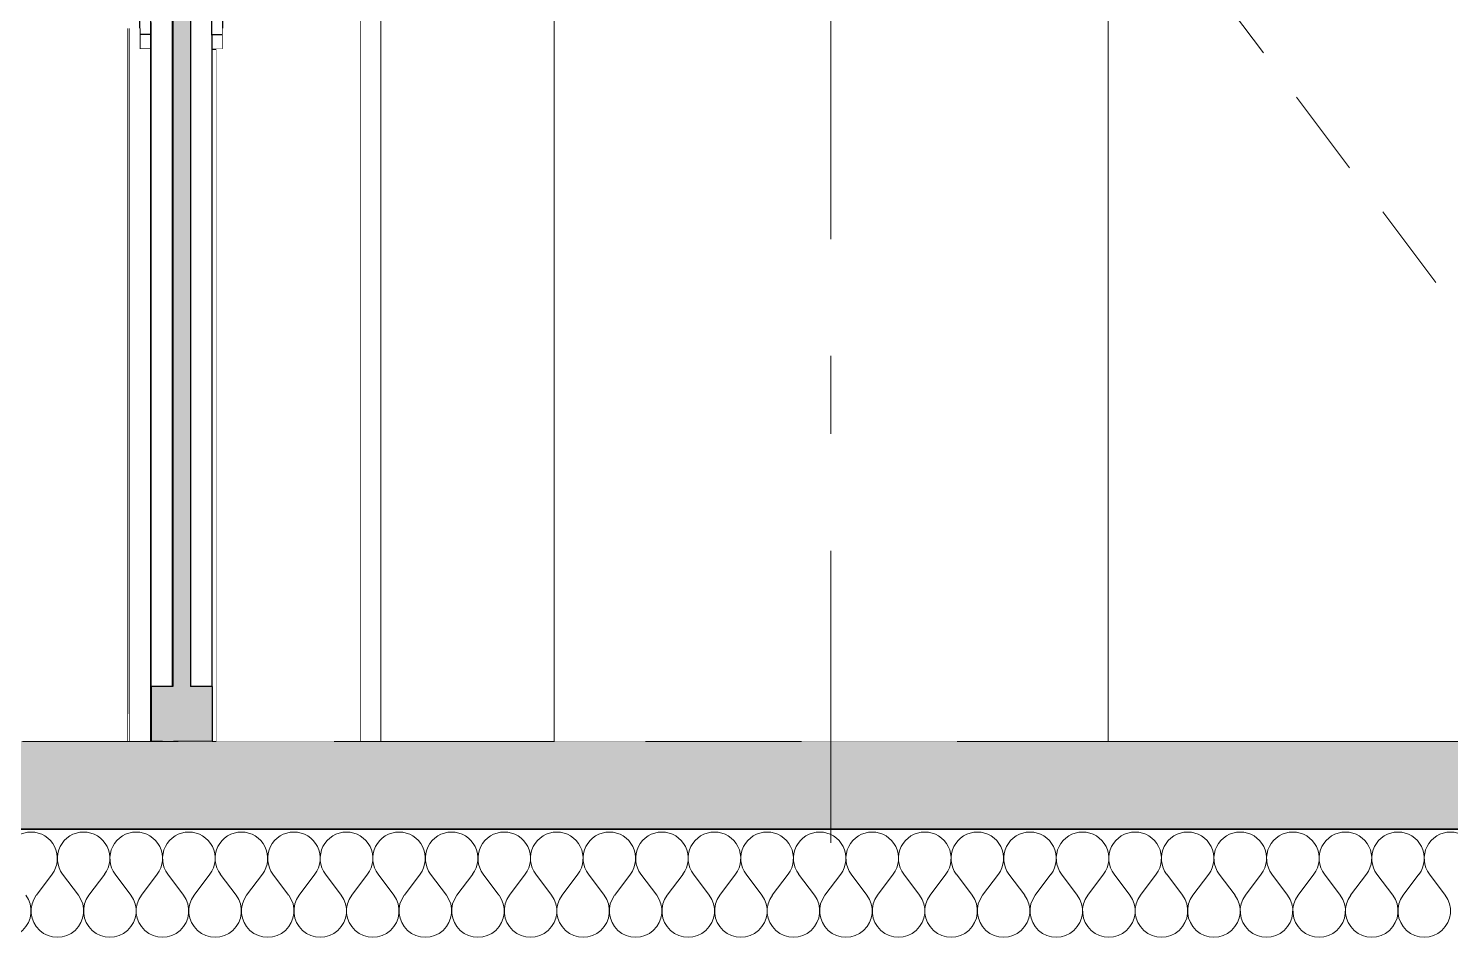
# Model space of a CAD drawing. Header units: millimetres. Extents: x -48147 to 1417267, y -496296 to 18123.
# Drawn here: x 1367263 to 1368551, y -491451 to -490627 of the extents above; entities that cross this region are included whole.
import ezdxf
from ezdxf.enums import TextEntityAlignment as Align

# ---------------------------------------------------------------- set-up
doc = ezdxf.new("R2010")
doc.units = ezdxf.units.MM
doc.header["$MEASUREMENT"] = 0
for name, pattern in [('Dashed', [2822.222233, 1411.111116, -1411.111116]), ('Double Dashed', [546.805537, 264.583325, -105.833328, 70.555556, -105.833328]), ('Wipeout_Contour', [1000, 0, -1000])]:
    doc.linetypes.add(name, pattern=pattern)
for name, color, linetype, lineweight, true_color in [('0_Pen_No__105', 7, 'Continuous', 15, 0xa6a6a6), ('New_A-15-MG_Structural_Grid_Phase_2_Pen_No__222', 7, 'Continuous', 13, 0x65af33), ('New_A-20-M_Floor_Slab_Pen_No__107', 7, 'Continuous', 15, 0xa6a6a6), ('New_A-20-M_Floor_Slab_Pen_No__109', 7, 'Continuous', 15, 0xa6a6a6), ('New_A-20-M_Floor_Slab_Pen_No__162', 7, 'Continuous', 0, 0xe47200), ('New_A-25-M_Curtain_Wall_Pen_No__103', 7, 'Continuous', 15, 0xa6a6a6), ('New_A-25-M_Curtain_Wall_Pen_No__23', 7, 'Continuous', 30, 0x2a2a2a)]:
    doc.layers.add(name, color=color, linetype=linetype, lineweight=lineweight, true_color=true_color)
for name, color, linetype in [('A-25-M_Wall_Int', 7, 'Continuous'), ('New_A-15-MG_Structural_Grid_Phase_2', 7, 'Continuous'), ('New_A-20-M_Floor_Slab', 7, 'Continuous'), ('New_A-25-M_Curtain_Wall', 7, 'Continuous'), ('New_A-25-M_Wall_Int', 7, 'Continuous'), ('New_ArchiCAD Doors', 7, 'Continuous')]:
    doc.layers.add(name, color=color, linetype=linetype)
for name, color, linetype, lineweight in [('A-25-M_Wall_Int_Pen_No__87', 8, 'Continuous', 20), ('New_A-20-M_Floor_Slab_Pen_No__1', 7, 'Continuous', 13), ('New_A-25-M_Curtain_Wall_Pen_No__3', 7, 'Continuous', 18), ('New_A-25-M_Curtain_Wall_Pen_No__87', 8, 'Continuous', 20), ('New_ArchiCAD Doors_Pen_No__3', 7, 'Continuous', 18)]:
    doc.layers.add(name, color=color, linetype=linetype, lineweight=lineweight)
doc.styles.add('GENERATED_STYLE_2', font='')
doc.styles.get('GENERATED_STYLE_2').set_extended_font_data('Swis721 BT')

# ---------------------------------------------------------------- blocks, each defined once
blk = doc.blocks.new('Section Elem_114_2', base_point=(1376122.5, -491272.8))
at = {"layer": 'New_ArchiCAD Doors_Pen_No__3', "linetype": 'Continuous'}
for p, q in [((1368381.9, -490649.2), (1368333.9, -490585.3)), ((1368460, -490753.2), (1368412, -490689.2)), ((1368538.1, -490857.1), (1368490.1, -490793.1))]:
    blk.add_line(p, q, dxfattribs=at)
blk = doc.blocks.new('Section Elem_115_2', base_point=(1376122.5, -491272.8))
at = {"color": 254, "linetype": 'Wipeout_Contour', "lineweight": 0, "ltscale": 5810853.25077251}
blk.add_wipeout([(1367582.6, -491272.8), (1367739.4, -491272.8), (1367739.4, -488272.8), (1367582.6, -488272.8)], dxfattribs=at).dxf.layer = 'New_A-25-M_Wall_Int'
at = {"color": 254, "linetype": 'Wipeout_Contour', "lineweight": 0, "ltscale": 8723513.33571393}
blk.add_wipeout([(1369525.5, -488272.8), (1368241.3, -488272.8), (1368241.3, -488814.8), (1369401.5, -488814.8), (1369401.5, -491272.8), (1369525.5, -491272.8)], dxfattribs=at).dxf.layer = 'New_A-25-M_Wall_Int'
blk = doc.blocks.new('Section Elem_179_2', base_point=(1376122.5, -491272.8))
at = {"layer": 'New_A-25-M_Curtain_Wall_Pen_No__103', "linetype": 'Continuous'}
blk.add_hatch(color=256, dxfattribs=at).paths.add_polyline_path([(1367394.6, -491287.8), (1367394.6, -491272.8), (1367384.6, -491272.8), (1367384.6, -491287.8)])
at = {"layer": 'New_A-25-M_Curtain_Wall_Pen_No__23', "linetype": 'Continuous'}
for p, q in [((1367384.6, -491272.8), (1367384.6, -491287.8)), ((1367394.6, -491272.8), (1367394.6, -491287.8)), ((1367394.6, -491287.8), (1367384.6, -491287.8))]:
    blk.add_line(p, q, dxfattribs=at)
at = {"color": 254, "linetype": 'Wipeout_Contour', "lineweight": 0, "ltscale": 11620305.01897096}
blk.add_wipeout([(1367393.8, -488392.8), (1367374.3, -488392.8), (1367374.3, -489913.2), (1367374.3, -489939.9), (1367374.3, -490605.7), (1367374.3, -490632.4), (1367374.3, -491222.8), (1367393.8, -491222.8)], dxfattribs=at).dxf.layer = 'New_A-25-M_Curtain_Wall'
at = {"color": 254, "linetype": 'Wipeout_Contour', "lineweight": 0, "ltscale": 8717558.003414046}
blk.add_wipeout([(1367429.3, -490645.8), (1367429.3, -491222.8), (1367429.6, -491222.8), (1367429.6, -491272.8), (1367433.6, -491272.8), (1367433.6, -490645.8)], dxfattribs=at).dxf.layer = 'New_A-25-M_Curtain_Wall'
at = {"layer": 'New_A-25-M_Curtain_Wall_Pen_No__23', "linetype": 'Continuous'}
blk.add_line((1367429.6, -491272.8), (1367394.6, -491272.8), dxfattribs=at)
at = {"color": 254, "linetype": 'Wipeout_Contour', "lineweight": 0, "ltscale": 5809894.55582292}
blk.add_wipeout([(1367393.8, -491222.8), (1367394.1, -491222.8), (1367394.1, -488392.8), (1367393.8, -488392.8)], dxfattribs=at).dxf.layer = 'New_A-25-M_Curtain_Wall'
at = {"color": 254, "linetype": 'Wipeout_Contour', "lineweight": 0, "ltscale": 5809991.522681437}
blk.add_wipeout([(1367429.3, -488392.8), (1367410.1, -488392.8), (1367410.1, -491222.8), (1367429.3, -491222.8)], dxfattribs=at).dxf.layer = 'New_A-25-M_Curtain_Wall'
at = {"color": 254, "linetype": 'Wipeout_Contour', "lineweight": 0, "ltscale": 7264088.914672209}
blk.add_wipeout([(1367374.2, -491272.8), (1367374.3, -491222.8), (1367374.3, -490633.3), (1367374.3, -490645.8), (1367374.2, -490645.8)], dxfattribs=at).dxf.layer = 'New_A-25-M_Curtain_Wall'
at = {"layer": 'New_A-25-M_Curtain_Wall_Pen_No__103', "linetype": 'Continuous'}
blk.add_hatch(color=256, dxfattribs=at).paths.add_polyline_path([(1367410.1, -491222.8), (1367410.1, -488392.8), (1367394.1, -488392.8), (1367394.1, -491222.8)])
at = {"layer": 'New_A-25-M_Curtain_Wall_Pen_No__23', "linetype": 'Continuous'}
for p, q in [((1367393.8, -491222.8), (1367393.8, -488392.8)), ((1367394.1, -488392.8), (1367394.1, -491222.8)), ((1367410.1, -488392.8), (1367410.1, -491222.8)), ((1367429.6, -491222.8), (1367410.1, -491222.8)), ((1367429.6, -491222.8), (1367429.6, -491272.8))]:
    blk.add_line(p, q, dxfattribs=at)
at = {"color": 254, "linetype": 'Wipeout_Contour', "lineweight": 0, "ltscale": 5810894.336766522}
blk.add_wipeout([(1367374.3, -490632.4), (1367374.3, -490605.7), (1367364.3, -490605.7), (1367364.3, -490632.4)], dxfattribs=at).dxf.layer = 'New_A-25-M_Curtain_Wall'
at = {"color": 254, "linetype": 'Wipeout_Contour', "lineweight": 0, "ltscale": 5811139.06111088}
blk.add_wipeout([(1367429.3, -490632.4), (1367439.3, -490632.4), (1367439.3, -490605.7), (1367429.3, -490605.7)], dxfattribs=at).dxf.layer = 'New_A-25-M_Curtain_Wall'
at = {"color": 254, "linetype": 'Wipeout_Contour', "lineweight": 0, "ltscale": 5811763.486232861}
blk.add_wipeout([(1367374.2, -491272.8), (1367374.6, -491272.8), (1367374.6, -491222.8), (1367374.3, -491222.8)], dxfattribs=at).dxf.layer = 'New_A-25-M_Curtain_Wall'
at = {"color": 254, "linetype": 'Wipeout_Contour', "lineweight": 0, "ltscale": 7263653.808330167}
blk.add_wipeout([(1367364.3, -490645.8), (1367374.3, -490645.8), (1367374.3, -490633.3), (1367374.3, -490632.4), (1367364.3, -490632.4)], dxfattribs=at).dxf.layer = 'New_A-25-M_Curtain_Wall'
at = {"color": 254, "linetype": 'Wipeout_Contour', "lineweight": 0, "ltscale": 7263951.266519681}
blk.add_wipeout([(1367429.3, -490633.3), (1367429.3, -490645.8), (1367439.3, -490645.8), (1367439.3, -490632.4), (1367429.3, -490632.4)], dxfattribs=at).dxf.layer = 'New_A-25-M_Curtain_Wall'
at = {"layer": 'New_A-25-M_Curtain_Wall_Pen_No__23', "linetype": 'Continuous'}
for p, q in [((1367374.3, -490632.4), (1367374.3, -490605.7)), ((1367429.3, -490632.4), (1367429.3, -490605.7)), ((1367439.3, -490632.4), (1367439.3, -490605.7)), ((1367429.3, -490632.4), (1367429.3, -491222.8)), ((1367429.3, -490633.3), (1367429.3, -490632.4)), ((1367429.3, -490632.4), (1367439.3, -490632.4)), ((1367439.3, -490645.8), (1367439.3, -490632.4)), ((1367429.3, -490645.8), (1367439.3, -490645.8))]:
    blk.add_line(p, q, dxfattribs=at)
at = {"layer": 'New_A-25-M_Curtain_Wall_Pen_No__3', "linetype": 'Continuous'}
blk.add_line((1367429.3, -491174.2), (1367429.6, -490450.7), dxfattribs=at)
at = {"layer": 'New_A-25-M_Curtain_Wall_Pen_No__87', "linetype": 'Continuous'}
blk.add_line((1367433.6, -490645.8), (1367433.6, -491272.8), dxfattribs=at)
at = {"color": 254, "linetype": 'Wipeout_Contour', "lineweight": 0, "ltscale": 7263620.141373391}
blk.add_wipeout([(1367364.2, -490627.1), (1367364.2, -490632.4), (1367364.3, -490645.8), (1367364.3, -490632.4), (1367364.2, -490632.4)], dxfattribs=at).dxf.layer = 'New_A-25-M_Curtain_Wall'
at = {"color": 254, "linetype": 'Wipeout_Contour', "lineweight": 0, "ltscale": 5811337.761020843}
blk.add_wipeout([(1367373.6, -491222.8), (1367374.2, -491222.8), (1367374.2, -490645.8), (1367373.6, -490645.8)], dxfattribs=at).dxf.layer = 'New_A-25-M_Curtain_Wall'
at = {"color": 254, "linetype": 'Wipeout_Contour', "lineweight": 0, "ltscale": 11621751.5231072}
blk.add_wipeout([(1367364.3, -490605.7), (1367364.2, -490605.7), (1367364.2, -490611.1), (1367364.3, -490611.1), (1367364.3, -490627.1), (1367364.2, -490627.1), (1367364.2, -490632.4), (1367364.3, -490632.4)], dxfattribs=at).dxf.layer = 'New_A-25-M_Curtain_Wall'
at = {"color": 254, "linetype": 'Wipeout_Contour', "lineweight": 0, "ltscale": 5811353.884451392}
blk.add_wipeout([(1367373.5, -490645.8), (1367373.5, -491272.8), (1367373.6, -491224.1), (1367373.6, -490645.8)], dxfattribs=at).dxf.layer = 'New_A-25-M_Curtain_Wall'
at = {"layer": 'New_A-25-M_Curtain_Wall_Pen_No__23', "linetype": 'Continuous'}
blk.add_line((1367374.3, -490645.8), (1367374.3, -490632.4), dxfattribs=at)
at = {"layer": 'New_A-25-M_Curtain_Wall_Pen_No__3', "linetype": 'Continuous'}
for p, q in [((1367374.5, -490693), (1367374.5, -490621.7)), ((1367374, -490693), (1367373.9, -490645.8)), ((1367374, -490809), (1367374, -490737.6)), ((1367374.4, -490809), (1367374.5, -490737.6)), ((1367374.1, -490925), (1367374, -490853.6)), ((1367374.4, -490925), (1367374.4, -490853.6)), ((1367374.1, -491040.9), (1367374.1, -490969.5)), ((1367374.3, -491040.9), (1367374.4, -490969.5)), ((1367374.2, -491156.9), (1367374.1, -491085.5)), ((1367374.3, -491156.9), (1367374.3, -491085.5))]:
    blk.add_line(p, q, dxfattribs=at)
at = {"color": 254, "linetype": 'Wipeout_Contour', "lineweight": 0, "ltscale": 4358179.499708907}
blk.add_wipeout([(1367364.2, -490645.8), (1367364.3, -490645.8), (1367364.2, -490633.3)], dxfattribs=at).dxf.layer = 'New_A-25-M_Curtain_Wall'
at = {"color": 254, "linetype": 'Wipeout_Contour', "lineweight": 0, "ltscale": 5811761.559058592}
blk.add_wipeout([(1367373.5, -491272.8), (1367374.2, -491272.8), (1367374.2, -491222.8), (1367373.6, -491222.8)], dxfattribs=at).dxf.layer = 'New_A-25-M_Curtain_Wall'
at = {"layer": 'New_A-25-M_Curtain_Wall_Pen_No__103', "linetype": 'Continuous'}
blk.add_hatch(color=256, dxfattribs=at).paths.add_polyline_path([(1367429.6, -491222.8), (1367374.6, -491222.8), (1367374.6, -491272.8), (1367429.6, -491272.8)])
at = {"layer": 'New_A-25-M_Curtain_Wall_Pen_No__23', "linetype": 'Continuous'}
for p, q in [((1367364.3, -490632.4), (1367364.3, -490605.7)), ((1367364.2, -490632.4), (1367364.2, -490627.1)), ((1367364.2, -490627.1), (1367364.2, -490632.4)), ((1367364.2, -490632.4), (1367364.2, -490645.8)), ((1367364.2, -490645.8), (1367364.2, -490632.4)), ((1367364.2, -490632.4), (1367364.3, -490645.8)), ((1367364.3, -490645.8), (1367364.3, -490632.4)), ((1367374.3, -490632.4), (1367364.3, -490632.4)), ((1367374.3, -490633.3), (1367374.3, -491222.8)), ((1367374.3, -490645.8), (1367364.3, -490645.8)), ((1367373.5, -490645.8), (1367373.5, -491272.8)), ((1367373.6, -491222.8), (1367373.6, -490645.8)), ((1367374.2, -491272.8), (1367374.2, -490645.8)), ((1367374.2, -490645.8), (1367374.2, -491222.8)), ((1367374.2, -491222.8), (1367373.6, -491222.8)), ((1367374.3, -491222.8), (1367374.6, -491222.8)), ((1367374.6, -491222.8), (1367374.6, -491272.8)), ((1367394.1, -491222.8), (1367374.6, -491222.8)), ((1367384.6, -491272.8), (1367374.6, -491272.8))]:
    blk.add_line(p, q, dxfattribs=at)
at = {"layer": 'New_A-25-M_Curtain_Wall_Pen_No__3', "linetype": 'Continuous'}
for q in [(1367374.2, -491201.5), (1367374.3, -491201.5)]:
    blk.add_line((1367374.2, -491272.8), q, dxfattribs=at)
blk = doc.blocks.new('*X318', base_point=(1376122.5, -491272.8))
at = {"layer": 'New_A-20-M_Floor_Slab_Pen_No__107', "linetype": 'Continuous'}
for p, q in [((1367270.5, -491411.8), (1367284.7, -491392.8)), ((1367308.6, -491411.8), (1367294.3, -491392.8)), ((1367318.1, -491411.8), (1367332.4, -491392.8)), ((1367356.2, -491411.8), (1367341.9, -491392.8)), ((1367365.7, -491411.8), (1367380, -491392.8)), ((1367403.8, -491411.8), (1367389.5, -491392.8)), ((1367413.3, -491411.8), (1367427.6, -491392.8)), ((1367451.4, -491411.8), (1367437.1, -491392.8)), ((1367460.9, -491411.8), (1367475.2, -491392.8)), ((1367499, -491411.8), (1367484.7, -491392.8)), ((1367508.6, -491411.8), (1367522.8, -491392.8)), ((1367546.6, -491411.8), (1367532.4, -491392.8)), ((1367556.2, -491411.8), (1367570.5, -491392.8)), ((1367594.3, -491411.8), (1367580, -491392.8)), ((1367603.8, -491411.8), (1367618.1, -491392.8)), ((1367641.9, -491411.8), (1367627.6, -491392.8)), ((1367651.4, -491411.8), (1367665.7, -491392.8)), ((1367689.5, -491411.8), (1367675.2, -491392.8)), ((1367699, -491411.8), (1367713.3, -491392.8)), ((1367737.1, -491411.8), (1367722.8, -491392.8)), ((1367746.6, -491411.8), (1367760.9, -491392.8)), ((1367784.7, -491411.8), (1367770.5, -491392.8)), ((1367794.3, -491411.8), (1367808.6, -491392.8)), ((1367832.4, -491411.8), (1367818.1, -491392.8)), ((1367841.9, -491411.8), (1367856.2, -491392.8)), ((1367880, -491411.8), (1367865.7, -491392.8)), ((1367889.5, -491411.8), (1367903.8, -491392.8)), ((1367927.6, -491411.8), (1367913.3, -491392.8)), ((1367937.1, -491411.8), (1367951.4, -491392.8)), ((1367975.2, -491411.8), (1367960.9, -491392.8)), ((1367984.7, -491411.8), (1367999, -491392.8)), ((1368022.8, -491411.8), (1368008.6, -491392.8)), ((1368032.4, -491411.8), (1368046.6, -491392.8)), ((1368070.5, -491411.8), (1368056.2, -491392.8)), ((1368080, -491411.8), (1368094.3, -491392.8)), ((1368118.1, -491411.8), (1368103.8, -491392.8)), ((1368127.6, -491411.8), (1368141.9, -491392.8)), ((1368165.7, -491411.8), (1368151.4, -491392.8)), ((1368175.2, -491411.8), (1368189.5, -491392.8)), ((1368213.3, -491411.8), (1368199, -491392.8)), ((1368222.8, -491411.8), (1368237.1, -491392.8)), ((1368260.9, -491411.8), (1368246.6, -491392.8)), ((1368270.5, -491411.8), (1368284.7, -491392.8)), ((1368308.6, -491411.8), (1368294.3, -491392.8)), ((1368318.1, -491411.8), (1368332.4, -491392.8)), ((1368356.2, -491411.8), (1368341.9, -491392.8)), ((1368365.7, -491411.8), (1368380, -491392.8)), ((1368403.8, -491411.8), (1368389.5, -491392.8)), ((1368413.3, -491411.8), (1368427.6, -491392.8)), ((1368451.4, -491411.8), (1368437.1, -491392.8)), ((1368460.9, -491411.8), (1368475.2, -491392.8)), ((1368499, -491411.8), (1368484.7, -491392.8)), ((1368508.6, -491411.8), (1368522.8, -491392.8)), ((1368546.6, -491411.8), (1368532.4, -491392.8))]:
    blk.add_line(p, q, dxfattribs=at)
for centre, start, end in [((1367265.7, -491378.5), 90, 216.8699), ((1367265.7, -491378.5), 323.1301, 90), ((1367313.3, -491378.5), 90, 216.8699), ((1367313.3, -491378.5), 323.1301, 90), ((1367360.9, -491378.5), 90, 216.8699), ((1367360.9, -491378.5), 323.1301, 90), ((1367408.6, -491378.5), 90, 216.8699), ((1367408.6, -491378.5), 323.1301, 90), ((1367456.2, -491378.5), 90, 216.8699), ((1367456.2, -491378.5), 323.1301, 90), ((1367503.8, -491378.5), 90, 216.8699), ((1367503.8, -491378.5), 323.1301, 90), ((1367551.4, -491378.5), 90, 216.8699), ((1367551.4, -491378.5), 323.1301, 90), ((1367599, -491378.5), 90, 216.8699), ((1367599, -491378.5), 323.1301, 90), ((1367646.6, -491378.5), 90, 216.8699), ((1367646.6, -491378.5), 323.1301, 90), ((1367694.3, -491378.5), 90, 216.8699), ((1367694.3, -491378.5), 323.1301, 90), ((1367741.9, -491378.5), 90, 216.8699), ((1367741.9, -491378.5), 323.1301, 90), ((1367789.5, -491378.5), 90, 216.8699), ((1367789.5, -491378.5), 323.1301, 90), ((1367837.1, -491378.5), 90, 216.8699), ((1367837.1, -491378.5), 323.1301, 90), ((1367884.7, -491378.5), 90, 216.8699), ((1367884.7, -491378.5), 323.1301, 90), ((1367932.4, -491378.5), 90, 216.8699), ((1367932.4, -491378.5), 323.1301, 90), ((1367980, -491378.5), 90, 216.8699), ((1367980, -491378.5), 323.1301, 90), ((1368027.6, -491378.5), 90, 216.8699), ((1368027.6, -491378.5), 323.1301, 90), ((1368075.2, -491378.5), 90, 216.8699), ((1368075.2, -491378.5), 323.1301, 90), ((1368122.8, -491378.5), 90, 216.8699), ((1368122.8, -491378.5), 323.1301, 90), ((1368170.5, -491378.5), 90, 216.8699), ((1368170.5, -491378.5), 323.1301, 90), ((1368218.1, -491378.5), 90, 216.8699), ((1368218.1, -491378.5), 323.1301, 90), ((1368265.7, -491378.5), 90, 216.8699), ((1368265.7, -491378.5), 323.1301, 90), ((1368313.3, -491378.5), 90, 216.8699), ((1368313.3, -491378.5), 323.1301, 90), ((1368360.9, -491378.5), 90, 216.8699), ((1368360.9, -491378.5), 323.1301, 90), ((1368408.6, -491378.5), 90, 216.8699), ((1368408.6, -491378.5), 323.1301, 90), ((1368456.2, -491378.5), 90, 216.8699), ((1368456.2, -491378.5), 323.1301, 90), ((1368503.8, -491378.5), 90, 216.8699), ((1368503.8, -491378.5), 323.1301, 90), ((1368551.4, -491378.5), 90, 216.8699), ((1368551.4, -491378.5), 323.1301, 90), ((1367241.9, -491426.1), 143.1301, 36.8699), ((1367289.5, -491426.1), 143.1301, 36.8699), ((1367337.1, -491426.1), 143.1301, 36.8699), ((1367384.7, -491426.1), 143.1301, 36.8699), ((1367432.4, -491426.1), 143.1301, 36.8699), ((1367480, -491426.1), 143.1301, 36.8699), ((1367527.6, -491426.1), 143.1301, 36.8699), ((1367575.2, -491426.1), 143.1301, 36.8699), ((1367622.8, -491426.1), 143.1301, 36.8699), ((1367670.5, -491426.1), 143.1301, 36.8699), ((1367718.1, -491426.1), 143.1301, 36.8699), ((1367765.7, -491426.1), 143.1301, 36.8699), ((1367813.3, -491426.1), 143.1301, 36.8699), ((1367860.9, -491426.1), 143.1301, 36.8699), ((1367908.6, -491426.1), 143.1301, 36.8699), ((1367956.2, -491426.1), 143.1301, 36.8699), ((1368003.8, -491426.1), 143.1301, 36.8699), ((1368051.4, -491426.1), 143.1301, 36.8699), ((1368099, -491426.1), 143.1301, 36.8699), ((1368146.6, -491426.1), 143.1301, 36.8699), ((1368194.3, -491426.1), 143.1301, 36.8699), ((1368241.9, -491426.1), 143.1301, 36.8699), ((1368289.5, -491426.1), 143.1301, 36.8699), ((1368337.1, -491426.1), 143.1301, 36.8699), ((1368384.7, -491426.1), 143.1301, 36.8699), ((1368432.4, -491426.1), 143.1301, 36.8699), ((1368480, -491426.1), 143.1301, 36.8699), ((1368527.6, -491426.1), 143.1301, 36.8699)]:
    blk.add_arc(centre, 23.8, start, end, dxfattribs=at)
blk = doc.blocks.new('Section Elem_288_2', base_point=(1376122.5, -491272.8))
at = {"color": 254, "linetype": 'Wipeout_Contour', "lineweight": 0, "ltscale": 5814982.550490164}
blk.add_wipeout([(1376236.8, -491272.8), (1360170.5, -491272.8), (1360170.5, -491351.8), (1376236.8, -491351.8)], dxfattribs=at).dxf.layer = 'New_A-20-M_Floor_Slab'
at = {"layer": 'New_A-20-M_Floor_Slab_Pen_No__109', "linetype": 'Continuous'}
h = blk.add_hatch(dxfattribs=at)
h.set_pattern_fill('Lightweight_Concrete_0002', color=256, style=0, pattern_type=2)
h.set_pattern_definition([(0, (1376122.47, -491272.82), (0, 389.711), [24.375, -200.625]), (0, (1376234.97, -491077.97), (0, 389.711), [24.375, -200.625]), (60, (1376122.47, -491272.82), (-337.5, 194.856), [24.375, -200.625]), (60, (1376347.47, -491272.82), (-337.5, 194.856), [24.375, -200.625]), (120, (1376146.84, -491272.82), (337.5, 194.856), [24.375, -200.625]), (120, (1376371.84, -491272.82), (337.5, 194.856), [24.375, -200.625]), (0, (1376122.47, -491235.32), (0, 75), [0, -75, 0, -112.5]), (45, (1376159.97, -491235.32), (-53.033, 53.033), [0, -56.25, 0, -93.75])])
h.paths.add_polyline_path([(1376236.8, -491272.8), (1360170.5, -491272.8), (1360170.5, -491351.8), (1376236.8, -491351.8)])
at = {"layer": 'New_A-20-M_Floor_Slab_Pen_No__162', "linetype": 'Continuous'}
blk.add_hatch(color=256, dxfattribs=at).paths.add_polyline_path([(1360170.5, -491351.8), (1360170.5, -491352.3), (1376236.8, -491352.3), (1376236.8, -491351.8)])
at = {"layer": 'New_A-20-M_Floor_Slab_Pen_No__1', "linetype": 'Continuous'}
for p, q in [((1367374.6, -491272.8), (1360170.5, -491272.8)), ((1367394.6, -491272.8), (1367384.6, -491272.8)), ((1376233, -491272.8), (1367429.6, -491272.8))]:
    blk.add_line(p, q, dxfattribs=at)
at = {"color": 254, "linetype": 'Wipeout_Contour', "lineweight": 0, "ltscale": 5815104.231502917}
blk.add_wipeout([(1360170.5, -491352.3), (1360170.5, -491452.3), (1376236.8, -491452.3), (1376236.8, -491352.3)], dxfattribs=at).dxf.layer = 'New_A-20-M_Floor_Slab'
at = {"layer": 'New_A-20-M_Floor_Slab_Pen_No__1', "linetype": 'Continuous'}
for p, q in [((1376236.8, -491351.8), (1360170.5, -491351.8)), ((1376236.8, -491352.3), (1360170.5, -491352.3))]:
    blk.add_line(p, q, dxfattribs=at)
at = {"layer": 'New_A-20-M_Floor_Slab'}
blk.add_blockref('*X318', (1376122.5, -491272.8), dxfattribs=at)
blk = doc.blocks.new('Section Elem_324_2', base_point=(1376122.5, -491272.8))
at = {"color": 254, "linetype": 'Wipeout_Contour', "lineweight": 0, "ltscale": 23241145.96275781}
blk.add_wipeout([(1367433.6, -488367.8), (1367433.6, -489899.9), (1367439.3, -489899.9), (1367439.3, -489913.2), (1367439.3, -489918.6), (1367490.3, -489918.6), (1367490.3, -490627.1), (1367439.3, -490627.1), (1367439.3, -490632.4), (1367439.3, -490645.8), (1367433.6, -490645.8), (1367433.6, -491272.8), (1367564.5, -491272.8), (1367564.5, -488322.8), (1367434.6, -488322.8), (1367434.6, -488367.8)], dxfattribs=at).dxf.layer = 'New_A-25-M_Curtain_Wall'
at = {"color": 254, "linetype": 'Wipeout_Contour', "lineweight": 0, "ltscale": 10169500.28863459}
blk.add_wipeout([(1367354.5, -491272.8), (1367373.5, -491272.8), (1367373.5, -490645.8), (1367364.2, -490645.8), (1367364.2, -490632.4), (1367364.2, -490627.1), (1367354.5, -490627.1)], dxfattribs=at).dxf.layer = 'New_A-25-M_Curtain_Wall'
at = {"layer": 'New_A-25-M_Curtain_Wall_Pen_No__87', "linetype": 'Continuous'}
for p, q in [((1367564.5, -491272.8), (1367564.5, -488322.8)), ((1367354.5, -491272.8), (1367354.5, -490627.1)), ((1367354.5, -491247.8), (1367354.5, -490627.1))]:
    blk.add_line(p, q, dxfattribs=at)
blk = doc.blocks.new('Section Elem_326_2', base_point=(1376122.5, -491272.8))
at = {"color": 254, "linetype": 'Wipeout_Contour', "lineweight": 0, "ltscale": 7264173.626881521}
blk.add_wipeout([(1367354.1, -491247.8), (1367354.1, -491222.8), (1367354.5, -491222.8), (1367354.5, -490627.1), (1367354.1, -490627.1)], dxfattribs=at).dxf.layer = 'New_A-25-M_Curtain_Wall'
at = {"color": 254, "linetype": 'Wipeout_Contour', "lineweight": 0, "ltscale": 7264206.128444538}
blk.add_wipeout([(1367354, -490627.1), (1367354, -491272.8), (1367354.1, -491272.8), (1367354.1, -491247.8), (1367354.1, -490627.1)], dxfattribs=at).dxf.layer = 'New_A-25-M_Curtain_Wall'
at = {"layer": 'New_A-25-M_Curtain_Wall_Pen_No__87', "linetype": 'Continuous'}
for p, q in [((1367354, -491272.8), (1367354, -490627.1)), ((1367354.1, -491247.8), (1367354.1, -490627.1))]:
    blk.add_line(p, q, dxfattribs=at)
blk = doc.blocks.new('Section Elem_328_2', base_point=(1376122.5, -491272.8))
at = {"color": 254, "linetype": 'Wipeout_Contour', "lineweight": 0, "ltscale": 5811687.739142897}
blk.add_wipeout([(1367354.1, -491272.8), (1367354.5, -491272.8), (1367354.5, -491222.8), (1367354.1, -491222.8)], dxfattribs=at).dxf.layer = 'New_A-25-M_Curtain_Wall'
at = {"layer": 'New_A-25-M_Curtain_Wall_Pen_No__87', "linetype": 'Continuous'}
for p, q in [((1367354.5, -491222.8), (1367354.1, -491222.8)), ((1367354.1, -491222.8), (1367354.1, -491247.8)), ((1367354.5, -491222.8), (1367354.5, -491247.8))]:
    blk.add_line(p, q, dxfattribs=at)
blk = doc.blocks.new('Section Elem_339_2', base_point=(1376122.5, -491272.8))
at = {"color": 254, "linetype": 'Wipeout_Contour', "lineweight": 0, "ltscale": 5811281.540117674}
blk.add_wipeout([(1367352.6, -490627.1), (1367352.6, -491272.8), (1367354, -491272.8), (1367354, -490627.1)], dxfattribs=at).dxf.layer = 'New_A-25-M_Curtain_Wall'
at = {"layer": 'New_A-25-M_Curtain_Wall_Pen_No__87', "linetype": 'Continuous'}
blk.add_line((1367352.6, -491272.8), (1367352.6, -490627.1), dxfattribs=at)
blk.add_line((1367352.6, -491272.8), (1367352.6, -490627.1), dxfattribs=at)
blk = doc.blocks.new('Section Elem_391_2', base_point=(1376122.5, -491272.8))
at = {"color": 254, "linetype": 'Wipeout_Contour', "lineweight": 0, "ltscale": 11617082.50736014}
blk.add_wipeout([(1367352.6, -484247.8), (1367247.6, -484247.8), (1367247.6, -491272.8), (1367352.6, -491272.8), (1367352.6, -490627.1), (1367311.3, -490627.1), (1367311.3, -489918.6), (1367352.6, -489918.6)], dxfattribs=at).dxf.layer = 'A-25-M_Wall_Int'
at = {"color": 254, "linetype": 'Wipeout_Contour', "lineweight": 0, "ltscale": 20324913.8886416}
blk.add_wipeout([(1367565.6, -484272.8), (1367564.5, -484272.8), (1367564.5, -487172.8), (1367565.6, -487172.8), (1367565.6, -487222.8), (1367564.5, -487222.8), (1367564.5, -488272.8), (1367565.6, -488272.8), (1367565.6, -488322.8), (1367564.5, -488322.8), (1367564.5, -491272.8), (1367582.6, -491272.8), (1367582.6, -484247.8), (1367565.6, -484247.8)], dxfattribs=at).dxf.layer = 'A-25-M_Wall_Int'
at = {"layer": 'A-25-M_Wall_Int_Pen_No__87', "linetype": 'Continuous'}
blk.add_line((1367582.6, -491272.8), (1367582.6, -484247.8), dxfattribs=at)
blk = doc.blocks.new('Section Elem_422_2', base_point=(1376122.5, -491272.8))
at = {"color": 254, "linetype": 'Wipeout_Contour', "lineweight": 0, "ltscale": 5811156.576214267}
blk.add_wipeout([(1367743.7, -488272.8), (1367739.4, -488272.8), (1367739.4, -491272.8), (1367743.7, -491272.8)], dxfattribs=at).dxf.layer = 'A-25-M_Wall_Int'
at = {"color": 254, "linetype": 'Wipeout_Contour', "lineweight": 0, "ltscale": 5811186.902391463}
blk.add_wipeout([(1367755.5, -488272.8), (1367743.7, -488272.8), (1367743.7, -491272.8), (1367755.5, -491272.8)], dxfattribs=at).dxf.layer = 'A-25-M_Wall_Int'
at = {"layer": 'A-25-M_Wall_Int_Pen_No__87', "linetype": 'Continuous'}
blk.add_line((1367739.4, -491272.8), (1367739.4, -488272.8), dxfattribs=at)
at = {"color": 254, "linetype": 'Wipeout_Contour', "lineweight": 0, "ltscale": 5811244.774023987}
blk.add_wipeout([(1367774.4, -488272.8), (1367755.5, -488272.8), (1367755.5, -491272.8), (1367774.4, -491272.8)], dxfattribs=at).dxf.layer = 'A-25-M_Wall_Int'
at = {"color": 254, "linetype": 'Wipeout_Contour', "lineweight": 0, "ltscale": 5811328.432811911}
blk.add_wipeout([(1367799.9, -488272.8), (1367774.4, -488272.8), (1367774.4, -491272.8), (1367799.9, -491272.8)], dxfattribs=at).dxf.layer = 'A-25-M_Wall_Int'
at = {"color": 254, "linetype": 'Wipeout_Contour', "lineweight": 0, "ltscale": 5811405.887559763}
blk.add_wipeout([(1367815.6, -488272.8), (1367799.9, -488272.8), (1367799.9, -491272.8), (1367815.6, -491272.8)], dxfattribs=at).dxf.layer = 'A-25-M_Wall_Int'
blk = doc.blocks.new('Section Elem_423_2', base_point=(1376122.5, -491272.8))
at = {"color": 254, "linetype": 'Wipeout_Contour', "lineweight": 0, "ltscale": 5811464.786324115}
blk.add_wipeout([(1367831.2, -488272.8), (1367815.6, -488272.8), (1367815.6, -491272.8), (1367831.2, -491272.8)], dxfattribs=at).dxf.layer = 'A-25-M_Wall_Int'
at = {"color": 254, "linetype": 'Wipeout_Contour', "lineweight": 0, "ltscale": 5811562.23838605}
blk.add_wipeout([(1367867.3, -488272.8), (1367831.2, -488272.8), (1367831.2, -491272.8), (1367867.3, -491272.8)], dxfattribs=at).dxf.layer = 'A-25-M_Wall_Int'
at = {"color": 254, "linetype": 'Wipeout_Contour', "lineweight": 0, "ltscale": 5811705.281407522}
blk.add_wipeout([(1367907.2, -488272.8), (1367867.3, -488272.8), (1367867.3, -491272.8), (1367907.2, -491272.8)], dxfattribs=at).dxf.layer = 'A-25-M_Wall_Int'
at = {"color": 254, "linetype": 'Wipeout_Contour', "lineweight": 0, "ltscale": 5811860.119863093}
blk.add_wipeout([(1367949.5, -488272.8), (1367907.2, -488272.8), (1367907.2, -491272.8), (1367949.5, -491272.8)], dxfattribs=at).dxf.layer = 'A-25-M_Wall_Int'
at = {"color": 254, "linetype": 'Wipeout_Contour', "lineweight": 0, "ltscale": 5812022.049159642}
blk.add_wipeout([(1367993.2, -488272.8), (1367949.5, -488272.8), (1367949.5, -491272.8), (1367993.2, -491272.8)], dxfattribs=at).dxf.layer = 'A-25-M_Wall_Int'
at = {"color": 254, "linetype": 'Wipeout_Contour', "lineweight": 0, "ltscale": 5812186.14920612}
blk.add_wipeout([(1368036.7, -488272.8), (1367993.2, -488272.8), (1367993.2, -491272.8), (1368036.7, -491272.8)], dxfattribs=at).dxf.layer = 'A-25-M_Wall_Int'
at = {"color": 254, "linetype": 'Wipeout_Contour', "lineweight": 0, "ltscale": 5812347.43390216}
blk.add_wipeout([(1368078.8, -488272.8), (1368036.7, -488272.8), (1368036.7, -491272.8), (1368078.8, -491272.8)], dxfattribs=at).dxf.layer = 'A-25-M_Wall_Int'
at = {"color": 254, "linetype": 'Wipeout_Contour', "lineweight": 0, "ltscale": 5812501.00263865}
blk.add_wipeout([(1368118.2, -488272.8), (1368078.8, -488272.8), (1368078.8, -491272.8), (1368118.2, -491272.8)], dxfattribs=at).dxf.layer = 'A-25-M_Wall_Int'
at = {"color": 254, "linetype": 'Wipeout_Contour', "lineweight": 0, "ltscale": 5812642.189206916}
blk.add_wipeout([(1368153.8, -488272.8), (1368118.2, -488272.8), (1368118.2, -491272.8), (1368153.8, -491272.8)], dxfattribs=at).dxf.layer = 'A-25-M_Wall_Int'
at = {"color": 254, "linetype": 'Wipeout_Contour', "lineweight": 0, "ltscale": 5812766.703631409}
blk.add_wipeout([(1368153.8, -491272.8), (1368184.4, -491272.8), (1368184.4, -488272.8), (1368153.8, -488272.8)], dxfattribs=at).dxf.layer = 'A-25-M_Wall_Int'
at = {"color": 254, "linetype": 'Wipeout_Contour', "lineweight": 0, "ltscale": 5812870.762334825}
blk.add_wipeout([(1368209.1, -488272.8), (1368184.4, -488272.8), (1368184.4, -491272.8), (1368209.1, -491272.8)], dxfattribs=at).dxf.layer = 'A-25-M_Wall_Int'
at = {"color": 254, "linetype": 'Wipeout_Contour', "lineweight": 0, "ltscale": 5812951.203516453}
blk.add_wipeout([(1368227.1, -488272.8), (1368209.1, -488272.8), (1368209.1, -491272.8), (1368227.1, -491272.8)], dxfattribs=at).dxf.layer = 'A-25-M_Wall_Int'
at = {"color": 254, "linetype": 'Wipeout_Contour', "lineweight": 0, "ltscale": 5813005.582841702}
blk.add_wipeout([(1368237.9, -488272.8), (1368227.1, -488272.8), (1368227.1, -491272.8), (1368237.9, -491272.8)], dxfattribs=at).dxf.layer = 'A-25-M_Wall_Int'
at = {"color": 254, "linetype": 'Wipeout_Contour', "lineweight": 0, "ltscale": 5813032.247927311}
blk.add_wipeout([(1368241.3, -488272.8), (1368237.9, -488272.8), (1368237.9, -491272.8), (1368241.3, -491272.8)], dxfattribs=at).dxf.layer = 'A-25-M_Wall_Int'
at = {"layer": 'A-25-M_Wall_Int_Pen_No__87', "linetype": 'Continuous'}
blk.add_line((1368241.3, -491272.8), (1368241.3, -488272.8), dxfattribs=at)
blk = doc.blocks.new('Standard grid marker[1]_2', base_point=(1367990.1, -469868.2))
at = {"layer": 'New_A-15-MG_Structural_Grid_Phase_2_Pen_No__222', "linetype": 'Double Dashed'}
blk.add_line((1367990.1, -470868.2), (1367990.1, -494272.8), dxfattribs=at)
at = {"layer": 'New_A-15-MG_Structural_Grid_Phase_2_Pen_No__222', "style": 'GENERATED_STYLE_2'}
for tag, p in [('AC_MarkerText_1_0', (1367990.1, -469597.6)), ('AC_MarkerText_1_1', (1367990.1, -495502.2))]:
    blk.add_attdef(tag, text='', height=175, rotation=360, dxfattribs=at).set_placement(p, align=Align.MIDDLE_CENTER)
blk = doc.blocks.new('S-25 Building Section_STORY_MARKER', base_point=(1376122.5, -491272.8))
at = {"layer": '0_Pen_No__105', "linetype": 'Dashed', "ltscale": 0.1}
blk.add_line((1357662.3, -491272.8), (1413604.9, -491272.8), dxfattribs=at)

msp = doc.modelspace()

# ---------------------------------------------------------------- block references
at = {"layer": 'New_A-25-M_Curtain_Wall'}
msp.add_blockref('Section Elem_179_2', (1376122.5, -491272.8), dxfattribs=at)
at = {"layer": 'New_ArchiCAD Doors'}
msp.add_blockref('Section Elem_114_2', (1376122.5, -491272.8), dxfattribs=at)

# ---------------------------------------------------------------- next in the draw order: block references
at = {"layer": 'New_A-25-M_Wall_Int'}
msp.add_blockref('Section Elem_115_2', (1376122.5, -491272.8), dxfattribs=at)

# ---------------------------------------------------------------- next in the draw order: block references
at = {"layer": 'New_A-20-M_Floor_Slab'}
msp.add_blockref('Section Elem_288_2', (1376122.5, -491272.8), dxfattribs=at)

# ---------------------------------------------------------------- next in the draw order: block references
at = {"layer": 'A-25-M_Wall_Int'}
msp.add_blockref('Section Elem_422_2', (1376122.5, -491272.8), dxfattribs=at)
at = {"layer": 'New_A-25-M_Curtain_Wall'}
msp.add_blockref('Section Elem_324_2', (1376122.5, -491272.8), dxfattribs=at)

# ---------------------------------------------------------------- next in the draw order: block references
at = {"layer": 'A-25-M_Wall_Int'}
msp.add_blockref('Section Elem_423_2', (1376122.5, -491272.8), dxfattribs=at)
at = {"layer": 'New_A-25-M_Curtain_Wall'}
msp.add_blockref('Section Elem_326_2', (1376122.5, -491272.8), dxfattribs=at)

# ---------------------------------------------------------------- next in the draw order: block references
at = {"layer": 'New_A-15-MG_Structural_Grid_Phase_2', "color": 8, "linetype": 'Continuous', "lineweight": 15}
msp.add_blockref('Standard grid marker[1]_2', (1367990.1, -469868.2), dxfattribs=at)
at = {"layer": 'New_A-25-M_Curtain_Wall'}
msp.add_blockref('Section Elem_328_2', (1376122.5, -491272.8), dxfattribs=at)

# ---------------------------------------------------------------- next in the draw order: block references
msp.add_blockref('Section Elem_339_2', (1376122.5, -491272.8), dxfattribs=at)

# ---------------------------------------------------------------- next in the draw order: block references
at = {"layer": 'A-25-M_Wall_Int'}
msp.add_blockref('Section Elem_391_2', (1376122.5, -491272.8), dxfattribs=at)

# ---------------------------------------------------------------- next in the draw order: block references
at = {"linetype": 'Continuous', "lineweight": 0}
msp.add_blockref('S-25 Building Section_STORY_MARKER', (1376122.5, -491272.8), dxfattribs=at)

doc.saveas('drawing.dxf')
